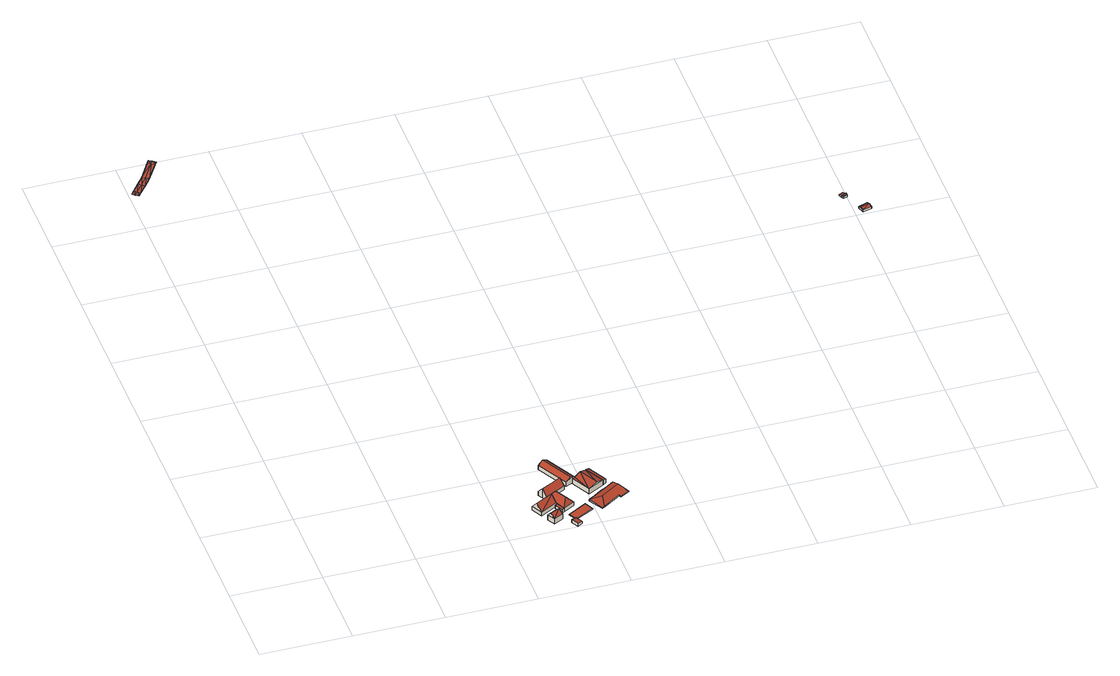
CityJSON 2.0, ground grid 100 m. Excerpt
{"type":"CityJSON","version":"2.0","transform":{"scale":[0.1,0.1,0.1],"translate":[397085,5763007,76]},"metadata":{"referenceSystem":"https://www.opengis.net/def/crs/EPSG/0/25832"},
"CityObjects":{
"building1":{"type":"Building","attributes":{"Geometrietyp2DReferenz":"2000","Gemeindeschluessel":"05566004","function":"53001_1800","roofType":"9999","measuredHeight":1},"geometry":[{"type":"Solid","lod":"2","boundaries":[[[[0,1,2]],[[3,4,5]],[[4,0,5]],[[6,7,3]],[[7,4,3]],[[8,9,6]],[[9,7,6]],[[10,11,8]],[[11,9,8]],[[12,13,10]],[[13,11,10]],[[14,15,12]],[[15,13,12]],[[16,17,14]],[[17,15,14]],[[18,19,16]],[[19,17,16]],[[20,21,18]],[[21,19,18]],[[22,23,20]],[[23,21,20]],[[24,25,22]],[[25,23,22]],[[26,27,24]],[[27,25,24]],[[28,29,26]],[[29,27,26]],[[30,31,28]],[[31,29,28]],[[32,33,30]],[[33,31,30]],[[34,35,32]],[[35,33,32]],[[2,1,34]],[[1,35,34]],[[5,0,2]],[[29,36,25]],[[29,25,27]],[[33,37,31]],[[31,37,36]],[[31,36,29]],[[0,38,1]],[[1,38,37]],[[1,37,35]],[[35,37,33]],[[7,39,38]],[[7,38,4]],[[4,38,0]],[[9,11,39]],[[9,39,7]],[[36,21,23]],[[36,23,25]],[[37,19,36]],[[36,19,21]],[[38,17,19]],[[38,19,37]],[[39,15,17]],[[39,17,38]],[[11,13,15]],[[11,15,39]],[[28,24,40]],[[28,26,24]],[[32,30,41]],[[30,40,41]],[[30,28,40]],[[5,2,42]],[[2,41,42]],[[2,34,41]],[[34,32,41]],[[6,42,43]],[[6,3,42]],[[3,5,42]],[[8,43,10]],[[8,6,43]],[[40,22,20]],[[40,24,22]],[[41,40,18]],[[40,20,18]],[[42,18,16]],[[42,41,18]],[[43,16,14]],[[43,42,16]],[[10,14,12]],[[10,43,14]]]],"semantics":{"surfaces":[{"type":"WallSurface"},{"type":"GroundSurface"},{"type":"RoofSurface"}],"values":[[0,0,0,0,0,0,0,0,0,0,0,0,0,0,0,0,0,0,0,0,0,0,0,0,0,0,0,0,0,0,0,0,0,0,0,0,1,1,1,1,1,1,1,1,1,1,1,1,1,1,1,1,1,1,1,1,1,1,1,1,2,2,2,2,2,2,2,2,2,2,2,2,2,2,2,2,2,2,2,2,2,2,2,2]]}}]},
"building2":{"type":"Building","attributes":{"Gemeindeschluessel":"05566004","Geometrietyp2DReferenz":"3000","function":"31001_2700","roofType":"3100","measuredHeight":11.31},"geometry":[{"type":"Solid","lod":"2","boundaries":[[[[44,45,46,47]],[[48,49,45,44]],[[50,51,49,48]],[[47,46,51,50]],[[44,52,48]],[[50,53,47]],[[44,47,53]],[[53,52,44]],[[52,53,50]],[[50,48,52]],[[45,49,51,46]]]],"semantics":{"surfaces":[{"type":"WallSurface"},{"type":"RoofSurface"},{"type":"GroundSurface"}],"values":[[0,0,0,0,0,0,1,1,1,1,2]]}}]},
"building3":{"type":"Building","attributes":{"name":"Frandrup","Gemeindeschluessel":"05566004","Geometrietyp2DReferenz":"3000","function":"31001_1000","roofType":"3100","measuredHeight":12.41},"address":[{"country":"Germany","locality":"Altenberge","thoroughfareNumber":"36","thoroughfareName":"Waltrup"}],"geometry":[{"type":"Solid","lod":"2","boundaries":[[[[54,55,56,57]],[[58,59,55,54]],[[60,61,59,58]],[[57,56,61,60]],[[54,62,58]],[[60,63,57]],[[63,62,54]],[[54,57,63]],[[62,63,60]],[[60,58,62]],[[55,59,61,56]]]],"semantics":{"surfaces":[{"type":"WallSurface"},{"type":"RoofSurface"},{"type":"GroundSurface"}],"values":[[0,0,0,0,0,0,1,1,1,1,2]]}}]},
"building4":{"type":"Building","attributes":{"Gemeindeschluessel":"05566004","Geometrietyp2DReferenz":"3000","function":"31001_2000","roofType":"2100","measuredHeight":3.76},"geometry":[{"type":"Solid","lod":"2","boundaries":[[[[64,65,66,67]],[[68,69,65,64]],[[70,71,69,68]],[[67,66,71,70]],[[68,64,67,70]],[[65,69,71,66]]]],"semantics":{"surfaces":[{"type":"WallSurface"},{"type":"RoofSurface"},{"type":"GroundSurface"}],"values":[[0,0,0,0,1,2]]}}]},
"building5":{"type":"Building","attributes":{"Gemeindeschluessel":"05566004","Geometrietyp2DReferenz":"3000","function":"31001_2700"},"children":["building5-1","building5-2","building5-3"]},
"building5-1":{"type":"BuildingPart","attributes":{"roofType":"2100","measuredHeight":4.56},"parents":["building5"],"geometry":[{"type":"Solid","lod":"2","boundaries":[[[[72,73,74,75]],[[76,77,78,79]],[[75,74,77,76]],[[79,72,75,76]],[[73,78,77,74]],[[78,73,72,79]]]],"semantics":{"surfaces":[{"type":"WallSurface"},{"type":"RoofSurface"},{"type":"GroundSurface"},{"type":"ClosureSurface"}],"values":[[0,0,0,1,2,3]]}}]},
"building5-2":{"type":"BuildingPart","attributes":{"roofType":"5000","measuredHeight":12.51},"parents":["building5"],"geometry":[{"type":"Solid","lod":"2","boundaries":[[[[80,81,82,83]],[[84,85,81,80]],[[86,79,78,85,84]],[[87,88,73,72,89]],[[90,91,88,87]],[[84,92,86]],[[80,83,93,92,84]],[[90,93,83]],[[87,89,86,92,93,90]],[[82,81,85,78,73,88,91]],[[91,90,83,82]],[[79,86,89,72]],[[73,78,79,72]]]],"semantics":{"surfaces":[{"type":"WallSurface"},{"type":"RoofSurface"},{"type":"GroundSurface"},{"type":"ClosureSurface"}],"values":[[0,0,0,0,0,1,1,1,1,2,3,0,3]]}}]},
"building5-3":{"type":"BuildingPart","attributes":{"roofType":"3100","measuredHeight":11.77},"parents":["building5"],"geometry":[{"type":"Solid","lod":"2","boundaries":[[[[94,95,91,90,60]],[[96,97,95,94]],[[98,99,97,96]],[[100,101,99,98]],[[102,103,101,100]],[[104,81,103,102]],[[83,82,81,104]],[[98,96,94,100]],[[60,83,104,102,100,94]],[[91,95,97,99,101,103,81,82]],[[83,60,90]],[[91,82,83,90]]]],"semantics":{"surfaces":[{"type":"WallSurface"},{"type":"RoofSurface"},{"type":"GroundSurface"},{"type":"ClosureSurface"}],"values":[[0,0,0,0,0,0,0,1,1,2,0,3]]}}]},
"building6":{"type":"Building","attributes":{"Gemeindeschluessel":"05566004","Geometrietyp2DReferenz":"3000","function":"51003_1201","roofType":"1000","measuredHeight":1.07},"geometry":[{"type":"Solid","lod":"2","boundaries":[[[[105,106,107,108]],[[109,110,106,105]],[[111,112,110,109]],[[113,114,112,111]],[[108,107,114,113]],[[111,109,105,108,113]],[[106,110,112,114,107]]]],"semantics":{"surfaces":[{"type":"WallSurface"},{"type":"RoofSurface"},{"type":"GroundSurface"}],"values":[[0,0,0,0,0,1,2]]}}]},
"building7":{"type":"Building","attributes":{"Gemeindeschluessel":"05566004","Geometrietyp2DReferenz":"3000","function":"31001_2700","roofType":"5000","measuredHeight":9.06},"geometry":[{"type":"Solid","lod":"2","boundaries":[[[[115,116,117,118]],[[119,120,116,115]],[[121,122,120,119]],[[123,124,122,121]],[[118,117,124,123]],[[123,121,125,126,118]],[[126,125,119,115]],[[119,125,121]],[[118,126,115]],[[116,120,122,124,117]]]],"semantics":{"surfaces":[{"type":"WallSurface"},{"type":"RoofSurface"},{"type":"GroundSurface"}],"values":[[0,0,0,0,0,1,1,0,0,2]]}}]},
"building8":{"type":"Building","attributes":{"Gemeindeschluessel":"05566004","Geometrietyp2DReferenz":"3000","function":"31001_2700","roofType":"5000","measuredHeight":8.75},"geometry":[{"type":"Solid","lod":"2","boundaries":[[[[127,128,129,130]],[[131,132,128,127]],[[133,134,132,131]],[[135,136,134,133]],[[130,129,136,135]],[[135,137,138]],[[135,138,127]],[[127,130,135]],[[137,133,131]],[[131,138,137]],[[133,137,135]],[[127,138,131]],[[128,132,134,136,129]]]],"semantics":{"surfaces":[{"type":"WallSurface"},{"type":"RoofSurface"},{"type":"GroundSurface"}],"values":[[0,0,0,0,0,1,1,1,1,1,0,0,2]]}}]},
"building9":{"type":"Building","attributes":{"Gemeindeschluessel":"05566004","Geometrietyp2DReferenz":"3000","function":"51003_1201","roofType":"5000","measuredHeight":3.46},"geometry":[{"type":"Solid","lod":"2","boundaries":[[[[139,140,141,142]],[[143,144,140,139]],[[145,146,144,143]],[[147,148,146,145]],[[149,150,148,147]],[[151,152,150,149]],[[153,154,152,151]],[[155,156,154,153]],[[157,158,156,155]],[[159,160,158,157]],[[161,162,160,159]],[[142,141,162,161]],[[163,164,165,142,161]],[[151,166,164,163,159,157,155,153]],[[149,147,145,143,139,165,164,166]],[[159,163,161]],[[142,165,139]],[[149,166,151]],[[140,144,146,148,150,152,154,156,158,160,162,141]]]],"semantics":{"surfaces":[{"type":"WallSurface"},{"type":"RoofSurface"},{"type":"GroundSurface"}],"values":[[0,0,0,0,0,0,0,0,0,0,0,0,1,1,1,0,0,0,2]]}}]},
"building10":{"type":"Building","attributes":{"Gemeindeschluessel":"05566004","Geometrietyp2DReferenz":"3000","function":"51009_1610","roofType":"2100","measuredHeight":6.71},"geometry":[{"type":"Solid","lod":"2","boundaries":[[[[167,134,168,169]],[[170,132,134,167]],[[171,172,132,170]],[[169,168,172,171]],[[170,167,169,171]],[[134,132,172,168]]]],"semantics":{"surfaces":[{"type":"WallSurface"},{"type":"RoofSurface"},{"type":"GroundSurface"}],"values":[[0,0,0,0,1,2]]}}]},
"building11":{"type":"Building","attributes":{"Gemeindeschluessel":"05566004","Geometrietyp2DReferenz":"3000","function":"51009_1610","roofType":"2100","measuredHeight":2.45},"geometry":[{"type":"Solid","lod":"2","boundaries":[[[[173,174,175,176]],[[177,178,174,173]],[[179,180,178,177]],[[181,182,180,179]],[[176,175,182,181]],[[179,177,173,176,181]],[[174,178,180,182,175]]]],"semantics":{"surfaces":[{"type":"WallSurface"},{"type":"RoofSurface"},{"type":"GroundSurface"}],"values":[[0,0,0,0,0,1,2]]}}]},
"building12":{"type":"Building","attributes":{"Gemeindeschluessel":"05566004","Geometrietyp2DReferenz":"3000","function":"31001_2700","roofType":"3100","measuredHeight":4.14},"geometry":[{"type":"Solid","lod":"2","boundaries":[[[[181,182,175,176]],[[183,184,182,181]],[[185,186,184,183]],[[176,175,186,185]],[[181,187,183]],[[185,188,176]],[[188,187,181]],[[181,176,188]],[[187,188,185]],[[185,183,187]],[[182,184,186,175]]]],"semantics":{"surfaces":[{"type":"WallSurface"},{"type":"RoofSurface"},{"type":"GroundSurface"}],"values":[[0,0,0,0,0,0,1,1,1,1,2]]}}]},
"building13":{"type":"Building","attributes":{"Gemeindeschluessel":"05566004","Geometrietyp2DReferenz":"3000","function":"31001_2700","roofType":"3100","measuredHeight":3.78},"geometry":[{"type":"Solid","lod":"2","boundaries":[[[[189,190,191,192]],[[193,194,190,189]],[[195,196,194,193]],[[192,191,196,195]],[[189,197,193]],[[195,198,192]],[[198,197,189]],[[189,192,198]],[[195,193,197]],[[197,198,195]],[[190,194,196,191]]]],"semantics":{"surfaces":[{"type":"WallSurface"},{"type":"RoofSurface"},{"type":"GroundSurface"}],"values":[[0,0,0,0,0,0,1,1,1,1,2]]}}]}
},
"vertices":[
[175,6547,98],[176,6547,98],[176,6547,108],[175,6546,108],[175,6546,98],[175,6547,108],[98,6454,106],[98,6454,96],[70,6421,105],[70,6421,95],[39,6446,105],[39,6446,95],[9,6472,105],[9,6472,95],[37,6506,106],[37,6506,96],[113,6597,108],[113,6597,98],[183,6687,111],[183,6687,101],[307,6888,113],[307,6888,103],[330,6925,113],[330,6925,103],[364,6904,113],[364,6904,103],[398,6883,113],[398,6883,103],[375,6846,113],[375,6846,103],[250,6643,111],[250,6643,101],[249,6641,111],[249,6641,101],[248,6639,111],[248,6639,101],[341,6867,103],[216,6664,101],[144,6572,98],[67,6480,96],[341,6867,113],[216,6664,111],[144,6572,108],[67,6480,106],
[2520,103,87],[2520,103,22],[2623,158,22],[2623,158,87],[2474,189,87],[2474,189,22],[2576,244,87],[2576,244,22],[2497,146,135],[2600,201,135],
[2432,266,71],[2432,266,25],[2622,369,25],[2622,369,71],[2368,386,71],[2368,386,25],[2562,491,71],[2562,491,25],[2400,326,149],[2592,430,149],
[2743,4,51],[2743,4,14],[2798,34,14],[2798,34,44],[2700,84,51],[2700,84,14],[2755,114,44],[2755,114,14],
[2629,356,69],[2629,356,24],[2605,343,24],[2605,343,59],[2655,249,59],[2655,249,24],[2675,260,24],[2675,260,68],
[2679,551,70],[2679,551,24],[2678,552,24],[2678,552,70],[2799,328,70],[2799,328,24],[2675,260,70],[2622,369,69],[2622,369,24],[2629,356,70],[2562,491,70],[2562,491,24],[2715,337,149],[2648,468,145],
[2533,546,141],[2533,546,24],[2503,600,71],[2503,600,24],[2726,720,69],[2726,720,24],[2756,664,141],[2756,664,24],[2786,608,69],[2786,608,24],[2679,551,69],
[2970,223,24],[2970,223,14],[2920,324,14],[2920,324,24],[2770,118,24],[2770,118,14],[2759,112,24],[2759,112,14],[2709,207,24],[2709,207,14],
[2820,645,80],[2820,645,29],[2892,682,29],[2892,682,107],[2631,998,80],[2631,998,29],[2738,1055,81],[2738,1055,29],[2928,701,81],[2928,701,29],[2685,1027,120],[2874,673,120],
[2928,701,85],[2928,701,22],[2892,682,22],[2892,682,85],[3072,778,85],[3072,778,22],[3187,564,85],[3187,564,22],[3008,466,85],[3008,466,22],[3114,524,110],[2998,739,110],
[3013,392,30],[3013,392,10],[2977,368,10],[2977,368,30],[3050,415,30],[3050,415,10],[3135,470,30],[3135,470,10],[3197,509,30],[3197,509,10],[3295,571,30],[3295,571,10],[3408,391,17],[3408,391,10],[3309,330,17],[3309,330,10],[3295,352,22],[3295,352,10],[3147,258,22],[3147,258,10],[3110,236,22],[3110,236,10],[3073,211,19],[3073,211,10],[3093,224,22],[3115,368,44],[2978,368,31],[3335,507,44],
[3187,564,89],[3222,583,22],[3222,583,79],[3072,778,89],[3107,797,79],[3107,797,22],
[6908,4295,82],[6908,4295,68],[6925,4254,68],[6925,4254,93],[6954,4314,82],[6954,4314,68],[6972,4274,93],[6972,4274,68],[6968,4272,93],[6968,4272,68],
[6980,4248,93],[6980,4248,68],[6935,4229,93],[6935,4229,68],[6974,4260,110],[6930,4242,110],
[7139,4074,84],[7139,4074,60],[7042,4044,60],[7042,4044,84],[7163,4000,84],[7163,4000,60],[7067,3970,84],[7067,3970,60],[7151,4037,98],[7054,4007,98]
]}
